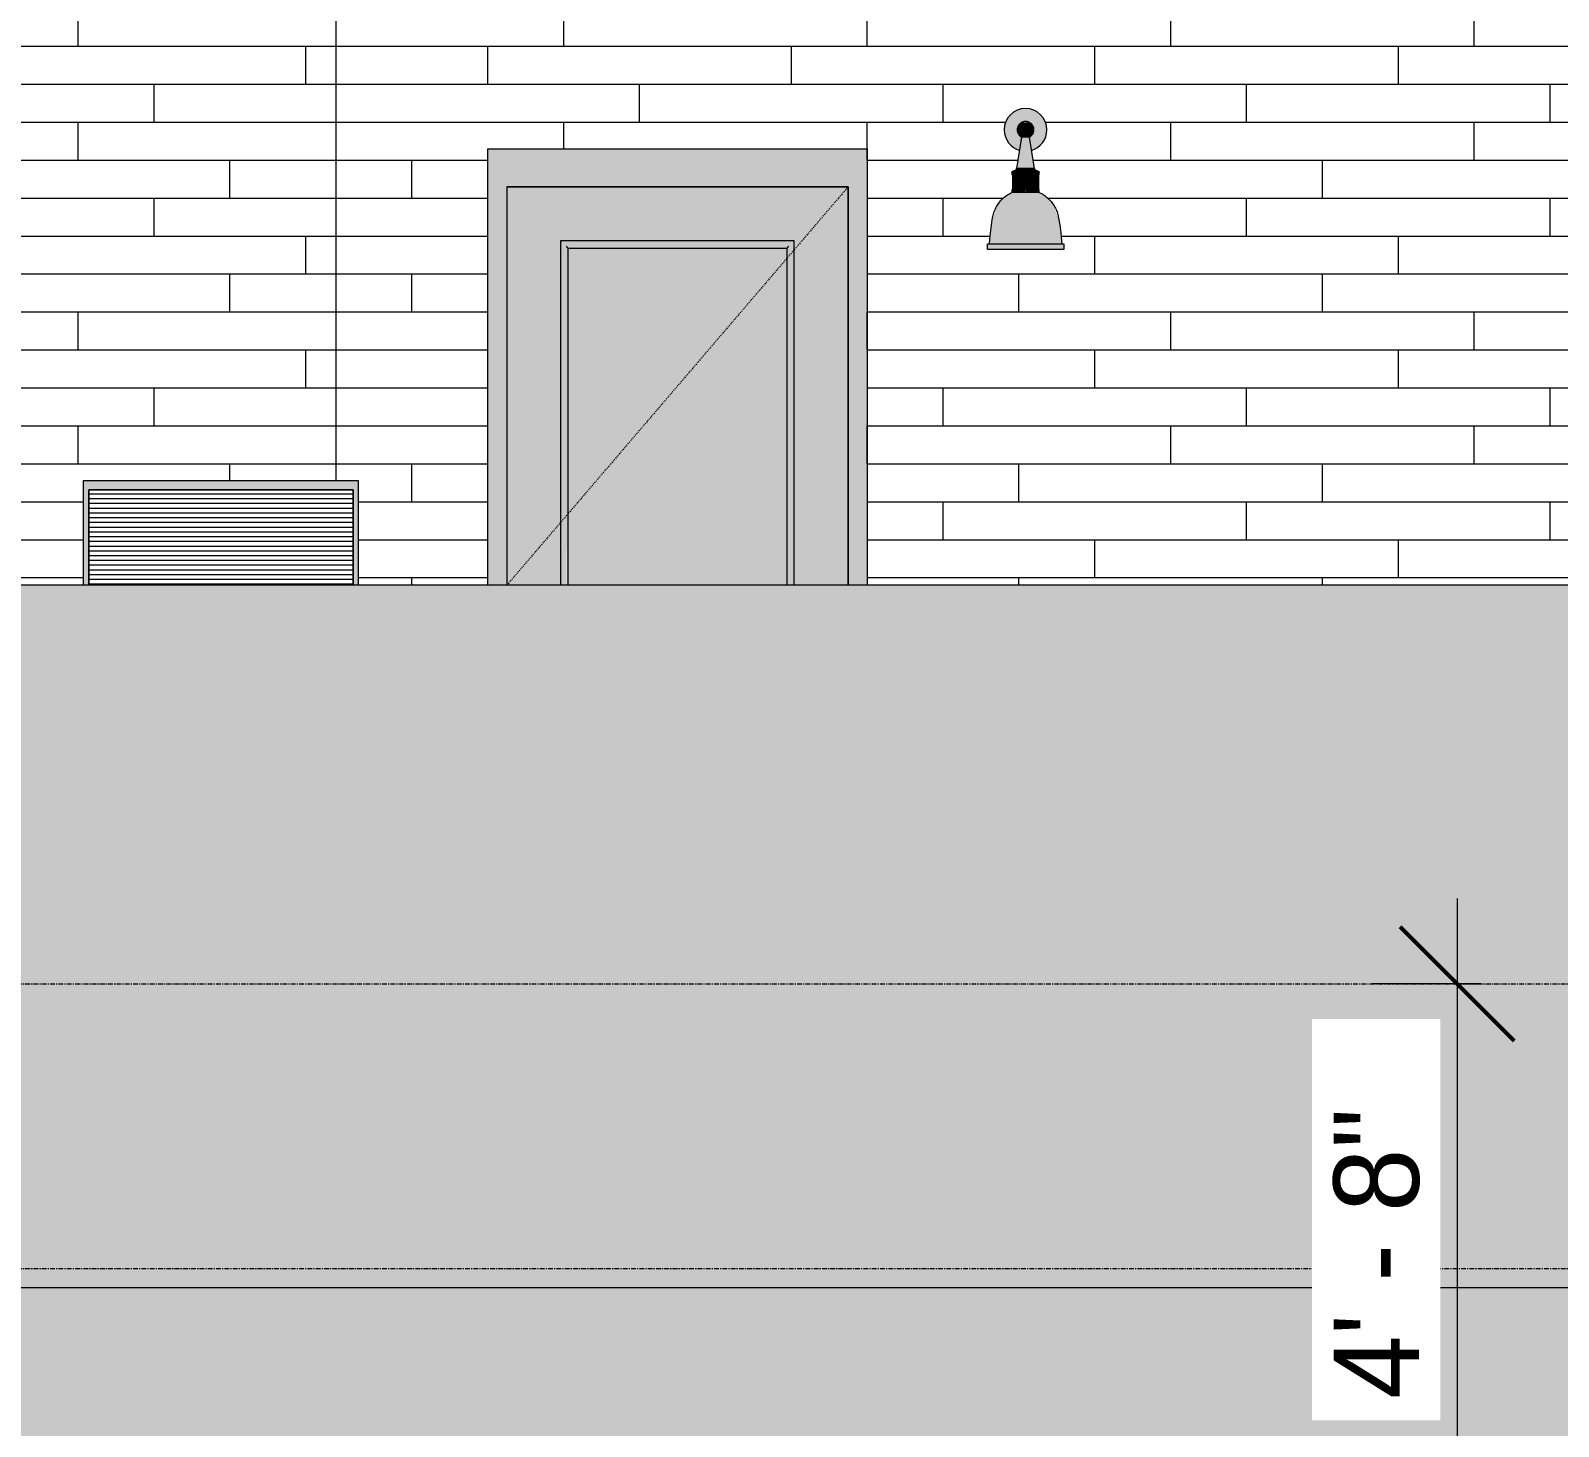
# Model space of a CAD drawing. Header units: inches. Extents: x -4178 to 1394, y -264 to 630.
# Drawn here: x -2744.5 to -2583.4, y -46.6 to 100.5 of the extents above; entities that cross this region are included whole.
import ezdxf

# ---------------------------------------------------------------- set-up
doc = ezdxf.new("R2010")
doc.units = ezdxf.units.IN
doc.header["$MEASUREMENT"] = 0
doc.linetypes.add('Dash 1_16_', pattern=[0.125, 0.0625, -0.0625])
doc.linetypes.add('Grid Line 1_2_', pattern=[0.875, 0.5, -0.125, 0.125, -0.125])
for name, color, linetype, lineweight in [('0-1', 7, 'Continuous', 5), ('0-3', 7, 'Continuous', 9), ('A-ANNO-DIMS', 211, 'Continuous', 9), ('A-ANNO-DIMS-96', 211, 'Continuous', 9), ('A-DOOR-1', 254, 'Continuous', 9), ('A-DOOR-2', 7, 'Dash 1_16_', 9), ('A-DOOR-3', 7, 'Continuous', 9), ('A-DOOR-FRAM-1', 254, 'Continuous', 9), ('A-DOOR-FRAM-2', 7, 'Continuous', 9), ('A-DOOR-GLAZ-1', 10, 'Continuous', 9), ('A-FLOR-LEVL-1', 51, 'Grid Line 1_2_', 9), ('A-GENM', 5, 'Continuous', 9), ('A-WALL-2', 113, 'Continuous', 9), ('A-WALL-PATT-1', 111, 'Continuous', 9), ('E-LITE-EQPM', 33, 'Continuous', 9), ('S-FNDN', 32, 'Continuous', 13)]:
    doc.layers.add(name, color=color, linetype=linetype, lineweight=lineweight)
doc.styles.add('Century Gothic', font='ufonts.com_century-gothic.ttf', dxfattribs={"height": 9})
doc.dimstyles.new('OD__1_4__Tol__', dxfattribs={"dimscale": 12, "dimtxt": 9.397514, "dimasz": 1, "dimexe": 0.75, "dimexo": 0.5, "dimgap": 0.125, "dimtad": 1, "dimrnd": 0.25, "dimzin": 1, "dimdsep": 46, "dimlunit": 4, "dimtxsty": 'Century Gothic', "dimblk1": 'OBLIQUE', "dimblk2": 'OBLIQUE', "dimsah": 1, "dimcen": 0.09, "dimdle": 0.75, "dimazin": 0, "dimtfac": 1, "dimtdec": 4, "dimtix": 1, "dimtmove": 0, "dimatfit": 3, "dimfxl": 1, "dimtvp": 1, "dimtfill": 1, "dimfrac": 2, "dimtolj": 1, "dimtzin": 0, "dimarcsym": 2})

# ---------------------------------------------------------------- blocks, each defined once
blk = doc.blocks.new('CTR - 1st Phase - Common Walls_rvt-1-BUILDING ELEVATION - WEST')
at = {"layer": 'A-FLOR-LEVL-1'}
for p, q in [((-4168.71, 0), (-1830.2, 0)), ((-4168.71, -30), (-1830.2, -30))]:
    blk.add_line(p, q, dxfattribs=at)
blk = doc.blocks.new('Door-Passage-Single-Full_Lite - 1-2299201-BUILDING ELEVATION - WEST')
at = {"layer": 'A-DOOR-1'}
for points in [[(-2688.64, 42), (-2688.6, 78.31), (-2664.01, 78.28), (-2664.01, 42), (-2658.32, 42), (-2658.32, 84), (-2694.32, 84), (-2694.32, 42), (-2690.92, 42)], [(-2688.64, 42), (-2688.56, 42), (-2688.6, 78.28), (-2688.64, 78.26), (-2688.64, 45.59)], [(-2664.09, 78.24), (-2664.07, 78.31), (-2688.6, 78.28), (-2688.56, 78.24), (-2664.29, 78.24)], [(-2688.56, 42), (-2688.05, 42), (-2688.05, 77.72), (-2664.6, 77.72), (-2664.6, 42), (-2664.09, 42), (-2664.09, 78.24), (-2688.56, 78.24), (-2688.56, 45.59)], [(-2672.67, 77.53), (-2664.77, 77.55), (-2664.65, 77.72), (-2688.05, 77.72), (-2687.85, 77.53), (-2681.04, 77.53)], [(-2687.85, 42), (-2687.88, 77.55), (-2688.05, 77.67), (-2688.02, 42), (-2687.85, 42)], [(-2664.8, 42), (-2664.6, 42), (-2664.6, 77.72), (-2664.8, 77.53), (-2664.8, 45.59)], [(-2664.01, 42), (-2664.01, 42), (-2664.05, 78.28), (-2664.09, 78.24), (-2664.05, 42), (-2664.01, 42)]]:
    blk.add_hatch(color=256, dxfattribs=at).paths.add_polyline_path(points, flags=0)
at = {"layer": 'A-DOOR-FRAM-1'}
blk.add_hatch(color=256, dxfattribs=at).paths.add_polyline_path([(-2694.32, 42), (-2694.32, 84), (-2658.32, 84), (-2658.32, 42), (-2656.32, 42), (-2656.32, 88), (-2696.32, 88), (-2696.32, 42), (-2695.32, 42)], flags=0)
at = {"layer": 'A-DOOR-GLAZ-1'}
blk.add_hatch(color=256, dxfattribs=at).paths.add_polyline_path([(-2687.85, 42), (-2664.8, 42), (-2664.8, 77.53), (-2687.85, 77.53), (-2687.85, 45.59)], flags=0)
at = {"layer": 'A-DOOR-2'}
blk.add_line((-2658.32, 84), (-2694.32, 42), dxfattribs=at)
at = {"layer": 'A-DOOR-3'}
for p, q in [((-2658.32, 84), (-2694.32, 84)), ((-2694.32, 84), (-2694.32, 42)), ((-2658.32, 42), (-2658.32, 84)), ((-2688.64, 78.31), (-2688.64, 42)), ((-2664.01, 78.31), (-2688.64, 78.31)), ((-2687.85, 42), (-2687.85, 77.53)), ((-2687.85, 77.53), (-2664.8, 77.53)), ((-2664.8, 77.53), (-2664.8, 42)), ((-2664.01, 42), (-2664.01, 78.31))]:
    blk.add_line(p, q, dxfattribs=at)
for points, knots in [([(-2688.56, 78.24), (-2688.57, 78.24), (-2688.58, 78.25), (-2688.59, 78.27), (-2688.6, 78.27), (-2688.6, 78.28), (-2688.61, 78.29), (-2688.62, 78.29), (-2688.62, 78.3), (-2688.63, 78.3), (-2688.63, 78.31), (-2688.64, 78.31), (-2688.64, 78.31), (-2688.64, 78.31)], [0, 0, 0, 0, 0.166667, 0.25, 0.333333, 0.375, 0.416667, 0.5, 0.583333, 0.666667, 0.75, 0.833333, 1, 1, 1, 1]), ([(-2687.85, 77.53), (-2687.85, 77.53), (-2687.85, 77.53), (-2687.87, 77.54), (-2687.88, 77.55), (-2687.89, 77.57), (-2687.9, 77.58), (-2687.91, 77.59), (-2687.93, 77.6), (-2687.95, 77.62), (-2687.96, 77.64), (-2687.98, 77.65), (-2688.01, 77.68), (-2688.03, 77.71), (-2688.05, 77.72)], [0, 0, 0, 0, 0.166667, 0.25, 0.333333, 0.416667, 0.458333, 0.5, 0.583333, 0.666667, 0.708333, 0.75, 0.833333, 1, 1, 1, 1]), ([(-2664.6, 77.72), (-2664.62, 77.71), (-2664.64, 77.68), (-2664.67, 77.65), (-2664.69, 77.63), (-2664.71, 77.61), (-2664.72, 77.6), (-2664.74, 77.59), (-2664.75, 77.58), (-2664.76, 77.57), (-2664.77, 77.55), (-2664.78, 77.54), (-2664.79, 77.53), (-2664.8, 77.53), (-2664.8, 77.53)], [-1, -1, -1, -1, -0.833333, -0.75, -0.666667, -0.625, -0.583333, -0.5, -0.458333, -0.416667, -0.333333, -0.25, -0.166667, 0, 0, 0, 0]), ([(-2664.01, 78.31), (-2664.01, 78.31), (-2664.01, 78.31), (-2664.01, 78.31), (-2664.02, 78.3), (-2664.02, 78.3), (-2664.03, 78.29), (-2664.04, 78.29), (-2664.04, 78.28), (-2664.05, 78.27), (-2664.06, 78.27), (-2664.07, 78.25), (-2664.08, 78.24), (-2664.09, 78.24)], [-1, -1, -1, -1, -0.833333, -0.75, -0.666667, -0.583333, -0.5, -0.416667, -0.375, -0.333333, -0.25, -0.166667, 0, 0, 0, 0])]:
    blk.add_open_spline(points, degree=3, knots=knots, dxfattribs=at)
at = {"layer": 'A-DOOR-FRAM-2'}
for p, q in [((-2694.32, 84), (-2694.32, 42)), ((-2694.32, 84), (-2658.32, 84)), ((-2658.32, 84), (-2658.32, 42))]:
    blk.add_line(p, q, dxfattribs=at)
blk = doc.blocks.new('CTR - 1st Phase -Stairs _ Elevators_rvt-1-BUILDING ELEVATION - WEST')
at = {"layer": 'A-FLOR-LEVL-1'}
for p, q in [((-4168.71, 0), (-1830.2, 0)), ((-4168.71, -30), (-1830.2, -30))]:
    blk.add_line(p, q, dxfattribs=at)
at = {"layer": '0-3'}
blk.add_blockref('Door-Passage-Single-Full_Lite - 1-2299201-BUILDING ELEVATION - WEST', (0, 0), dxfattribs=at)
blk = doc.blocks.new('VISA-OW2400-02-SASS - OW2400-L30K-MVOLT-V13-BUILDING ELEVATION - WEST')
at = {"layer": 'E-LITE-EQPM'}
h = blk.add_hatch(color=256, dxfattribs=at)
h.paths.add_polyline_path([(-2896.74, 87.83), (-2896.21, 88.05), (-2895.75, 88.41), (-2895.39, 88.88), (-2895.16, 89.42), (-2895.09, 90), (-2895.16, 90.58), (-2895.39, 91.13), (-2895.75, 91.59), (-2896.21, 91.95), (-2896.75, 92.17), (-2897.34, 92.25), (-2897.92, 92.17), (-2898.46, 91.95), (-2898.93, 91.59), (-2899.28, 91.13), (-2899.51, 90.58), (-2899.59, 90), (-2899.51, 89.42), (-2899.28, 88.88), (-2898.91, 88.39), (-2898.46, 88.05), (-2897.93, 87.83), (-2897.72, 89.24), (-2898.06, 89.55), (-2898.1, 89.68), (-2898.12, 89.69), (-2898.16, 90.13), (-2898.08, 90.32), (-2898.06, 90.37), (-2898.05, 90.44), (-2897.75, 90.73), (-2897.65, 90.75), (-2897.49, 90.85), (-2897.48, 90.79), (-2897.42, 90.77), (-2897.34, 90.71), (-2897.27, 90.77), (-2897.33, 90.79), (-2897.24, 90.85), (-2897, 90.71), (-2897.08, 90.83), (-2896.9, 90.72), (-2896.78, 90.65), (-2896.63, 90.46), (-2896.52, 90.19), (-2896.5, 90.02), (-2896.59, 89.66), (-2896.63, 89.63), (-2896.72, 89.41), (-2896.81, 89.35), (-2896.97, 89.22), (-2896.75, 87.89)], flags=0)
h.paths.add_polyline_path([(-2897.34, 90.77), (-2897.44, 90.79), (-2897.4, 90.87), (-2897.34, 90.77)], flags=0)
h = blk.add_hatch(color=256, dxfattribs=at)
h.paths.add_polyline_path([(-2897.61, 89.22), (-2897.34, 89.22), (-2897.34, 90.71), (-2897.49, 90.79), (-2897.52, 90.79), (-2897.52, 90.84), (-2897.65, 90.79), (-2897.68, 90.79), (-2898.08, 90.41), (-2898.08, 90.32), (-2898.14, 90.24), (-2898.16, 89.97), (-2898.1, 89.68), (-2898.07, 89.65), (-2898.06, 89.54), (-2897.7, 89.22), (-2897.67, 89.22)], flags=0)
h.paths.add_polyline_path([(-2897.34, 90.77), (-2897.4, 90.87), (-2897.44, 90.79), (-2897.34, 90.77)], flags=0)
for points in [[(-2897.02, 89.22), (-2896.97, 89.22), (-2896.65, 89.53), (-2896.62, 89.67), (-2896.57, 89.67), (-2896.5, 89.82), (-2896.5, 90.02), (-2896.52, 90.19), (-2896.63, 90.46), (-2896.78, 90.65), (-2897, 90.8), (-2897.08, 90.81), (-2897.08, 90.75), (-2897.29, 90.84), (-2897.34, 90.77), (-2897.24, 90.77), (-2897.34, 90.67), (-2897.34, 89.22), (-2897.04, 89.22)], [(-2897.61, 85.93), (-2897.34, 85.93), (-2897.34, 89.22), (-2897.7, 89.22), (-2898.21, 85.93), (-2897.61, 85.93)], [(-2896.97, 85.93), (-2896.44, 85.93), (-2897, 89.22), (-2897.34, 89.22), (-2897.34, 85.93), (-2897.06, 85.93)], [(-2897.67, 85.29), (-2897.34, 85.29), (-2897.34, 85.54), (-2898.79, 85.54), (-2898.79, 85.29), (-2897.68, 85.29)], [(-2897.68, 85.54), (-2897.34, 85.54), (-2897.34, 85.65), (-2897.34, 85.67), (-2897.34, 85.7), (-2898.34, 85.67), (-2898.34, 85.65), (-2898.63, 85.62), (-2898.69, 85.54), (-2897.7, 85.54)], [(-2897.51, 85.7), (-2897.34, 85.73), (-2897.34, 85.93), (-2898.24, 85.93), (-2898.29, 85.82), (-2898.21, 85.81), (-2898.21, 85.75), (-2898.11, 85.73), (-2898.09, 85.71), (-2897.89, 85.72), (-2897.7, 85.72), (-2897.56, 85.7)], [(-2896.44, 85.7), (-2896.44, 85.74), (-2896.45, 85.77), (-2896.44, 85.8), (-2896.39, 85.8), (-2896.35, 85.8), (-2896.44, 85.93), (-2897.34, 85.93), (-2897.34, 85.7), (-2896.95, 85.71), (-2896.76, 85.72), (-2896.58, 85.72), (-2896.47, 85.71)], [(-2895.98, 85.54), (-2896.08, 85.64), (-2897.34, 85.7), (-2897.34, 85.67), (-2897.34, 85.65), (-2897.34, 85.54), (-2896.05, 85.54)], [(-2895.95, 85.29), (-2895.89, 85.29), (-2895.89, 85.54), (-2897.34, 85.54), (-2897.34, 85.29), (-2895.95, 85.29)], [(-2897.65, 83.72), (-2897.34, 83.72), (-2897.34, 85.22), (-2898.72, 85.22), (-2898.69, 83.72), (-2897.68, 83.72)], [(-2897.34, 85.22), (-2897.35, 85.29), (-2898.59, 85.29), (-2898.53, 85.22), (-2897.59, 85.22)], [(-2896.65, 85.22), (-2896.14, 85.22), (-2896.08, 85.29), (-2897.34, 85.29), (-2897.34, 85.22), (-2896.81, 85.22)], [(-2895.98, 83.72), (-2895.95, 83.72), (-2895.95, 85.22), (-2897.34, 85.22), (-2897.34, 83.72), (-2896.05, 83.72)], [(-2898.91, 80.85), (-2897.34, 80.85), (-2897.34, 83.41), (-2898.79, 83.41), (-2899.67, 82.8), (-2900.38, 81.93), (-2900.73, 80.85), (-2898.97, 80.85)], [(-2898.59, 83.41), (-2897.34, 83.41), (-2897.35, 83.66), (-2898.79, 83.66), (-2898.79, 83.41), (-2898.59, 83.41)], [(-2897.68, 83.66), (-2897.34, 83.67), (-2897.34, 83.72), (-2898.53, 83.72), (-2898.54, 83.66), (-2897.69, 83.66)], [(-2896.13, 83.66), (-2896.08, 83.66), (-2896.14, 83.72), (-2897.34, 83.72), (-2897.34, 83.66), (-2896.14, 83.66)], [(-2895.94, 83.41), (-2895.89, 83.41), (-2895.89, 83.66), (-2897.34, 83.66), (-2897.34, 83.41), (-2895.98, 83.41)], [(-2893.94, 80.85), (-2893.94, 80.85), (-2894.35, 82.01), (-2895.14, 82.91), (-2895.94, 83.41), (-2897.34, 83.41), (-2897.34, 80.85), (-2894.28, 80.85)], [(-2897.34, 77.98), (-2897.34, 80.85), (-2900.73, 80.85), (-2901.03, 79.24), (-2901.08, 78.7), (-2901.09, 77.98), (-2897.73, 77.98)], [(-2894.72, 77.98), (-2893.59, 77.98), (-2893.61, 78.79), (-2893.69, 79.6), (-2893.94, 80.85), (-2897.34, 80.85), (-2897.34, 77.98), (-2894.73, 77.98)], [(-2897.34, 77.38), (-2897.34, 77.98), (-2901.33, 77.98), (-2901.33, 77.38), (-2898.11, 77.38)], [(-2893.34, 77.38), (-2893.34, 77.98), (-2897.34, 77.98), (-2897.34, 77.38), (-2893.82, 77.38)]]:
    blk.add_hatch(color=256, dxfattribs=at).paths.add_polyline_path(points, flags=0)
for p, q in [((-2897.76, 89.22), (-2898.28, 85.93)), ((-2897.34, 89.22), (-2897.7, 89.22)), ((-2896.97, 89.22), (-2897.34, 89.22)), ((-2896.39, 85.93), (-2896.91, 89.22)), ((-2898.79, 85.54), (-2898.79, 85.29)), ((-2897.34, 85.54), (-2898.79, 85.54)), ((-2897.34, 85.7), (-2898.45, 85.7)), ((-2898.28, 85.7), (-2898.02, 85.7)), ((-2897.34, 85.93), (-2898.24, 85.93)), ((-2896.44, 85.93), (-2897.34, 85.93)), ((-2896.22, 85.7), (-2897.34, 85.7)), ((-2895.89, 85.54), (-2897.34, 85.54)), ((-2896.65, 85.7), (-2896.22, 85.7)), ((-2895.89, 85.29), (-2895.89, 85.54)), ((-2898.79, 85.29), (-2898.72, 85.22)), ((-2897.34, 85.29), (-2898.79, 85.29)), ((-2898.72, 85.22), (-2898.72, 83.72)), ((-2897.34, 85.22), (-2898.72, 85.22)), ((-2895.89, 85.29), (-2897.34, 85.29)), ((-2895.95, 85.22), (-2897.34, 85.22)), ((-2895.95, 85.22), (-2895.89, 85.29)), ((-2895.95, 83.72), (-2895.95, 85.22)), ((-2898.72, 83.72), (-2898.79, 83.66)), ((-2898.79, 83.66), (-2898.79, 83.41)), ((-2897.34, 83.66), (-2898.79, 83.66)), ((-2897.34, 83.41), (-2898.79, 83.41)), ((-2897.34, 83.72), (-2898.72, 83.72)), ((-2895.95, 83.72), (-2897.34, 83.72)), ((-2895.89, 83.66), (-2897.34, 83.66)), ((-2895.89, 83.41), (-2897.34, 83.41)), ((-2895.89, 83.66), (-2895.95, 83.72)), ((-2895.89, 83.41), (-2895.89, 83.66)), ((-2901.39, 77.98), (-2901.39, 77.38)), ((-2901.33, 77.98), (-2897.34, 77.98)), ((-2897.34, 77.38), (-2901.33, 77.38)), ((-2897.34, 77.98), (-2893.34, 77.98)), ((-2893.34, 77.38), (-2897.34, 77.38)), ((-2893.28, 77.38), (-2893.28, 77.98))]:
    blk.add_line(p, q, dxfattribs=at)
at = {"layer": 'E-LITE-EQPM', "flags": 128}
for points in [[(-2897.76, 89.22), (-2897.79, 89.24), (-2897.82, 89.26), (-2897.85, 89.29), (-2897.88, 89.31), (-2897.9, 89.34), (-2897.93, 89.36), (-2897.96, 89.39), (-2897.98, 89.42), (-2898, 89.45), (-2898.02, 89.48), (-2898.04, 89.51), (-2898.06, 89.54), (-2898.08, 89.57), (-2898.1, 89.6), (-2898.11, 89.64), (-2898.13, 89.67), (-2898.14, 89.71), (-2898.15, 89.74), (-2898.16, 89.78), (-2898.17, 89.81), (-2898.18, 89.85), (-2898.18, 89.89), (-2898.18, 89.92), (-2898.19, 89.96), (-2898.19, 90), (-2898.19, 90.03), (-2898.19, 90.07), (-2898.18, 90.11), (-2898.18, 90.14), (-2898.17, 90.18), (-2898.16, 90.22), (-2898.15, 90.25), (-2898.14, 90.29), (-2898.13, 90.32), (-2898.12, 90.36), (-2898.1, 90.39), (-2898.09, 90.42), (-2898.07, 90.46), (-2898.05, 90.49), (-2898.03, 90.52), (-2898.01, 90.55), (-2897.99, 90.58), (-2897.96, 90.61), (-2897.94, 90.63), (-2897.91, 90.66), (-2897.88, 90.68), (-2897.86, 90.71), (-2897.83, 90.73), (-2897.8, 90.75), (-2897.77, 90.77), (-2897.74, 90.79), (-2897.7, 90.81), (-2897.67, 90.83), (-2897.64, 90.84), (-2897.6, 90.86), (-2897.57, 90.87), (-2897.53, 90.88), (-2897.5, 90.89), (-2897.46, 90.9), (-2897.43, 90.91), (-2897.39, 90.91), (-2897.35, 90.92), (-2897.34, 90.92)], [(-2897.34, 90.92), (-2897.3, 90.92), (-2897.26, 90.91), (-2897.23, 90.91), (-2897.19, 90.9), (-2897.15, 90.89), (-2897.12, 90.88), (-2897.08, 90.87), (-2897.05, 90.85), (-2897.02, 90.84), (-2896.98, 90.82), (-2896.95, 90.8), (-2896.92, 90.78), (-2896.89, 90.76), (-2896.86, 90.74), (-2896.83, 90.72), (-2896.8, 90.7), (-2896.77, 90.67), (-2896.75, 90.65), (-2896.72, 90.62), (-2896.7, 90.59), (-2896.68, 90.56), (-2896.65, 90.53), (-2896.63, 90.5), (-2896.61, 90.47), (-2896.6, 90.44), (-2896.58, 90.41), (-2896.56, 90.37), (-2896.55, 90.34), (-2896.54, 90.3), (-2896.52, 90.27), (-2896.51, 90.23), (-2896.51, 90.2), (-2896.5, 90.16), (-2896.49, 90.12), (-2896.49, 90.09), (-2896.49, 90.05), (-2896.48, 90.01), (-2896.49, 89.98), (-2896.49, 89.94), (-2896.49, 89.9), (-2896.49, 89.87), (-2896.5, 89.83), (-2896.51, 89.79), (-2896.52, 89.76), (-2896.53, 89.72), (-2896.54, 89.69), (-2896.55, 89.65), (-2896.57, 89.62), (-2896.58, 89.59), (-2896.6, 89.55), (-2896.62, 89.52), (-2896.64, 89.49), (-2896.66, 89.46), (-2896.68, 89.43), (-2896.71, 89.4), (-2896.73, 89.38), (-2896.76, 89.35), (-2896.78, 89.32), (-2896.81, 89.3), (-2896.84, 89.28), (-2896.87, 89.25), (-2896.9, 89.23), (-2896.91, 89.22)], [(-2898.79, 85.54), (-2898.77, 85.56), (-2898.76, 85.57), (-2898.75, 85.58), (-2898.74, 85.59), (-2898.72, 85.61), (-2898.71, 85.62), (-2898.69, 85.63), (-2898.68, 85.64), (-2898.66, 85.65), (-2898.65, 85.66), (-2898.63, 85.66), (-2898.61, 85.67), (-2898.6, 85.68), (-2898.58, 85.68), (-2898.56, 85.69), (-2898.54, 85.69), (-2898.53, 85.7), (-2898.51, 85.7), (-2898.51, 85.7)], [(-2898.51, 85.7), (-2898.5, 85.7), (-2898.49, 85.7), (-2898.48, 85.7), (-2898.47, 85.71), (-2898.46, 85.71), (-2898.45, 85.71), (-2898.44, 85.71), (-2898.44, 85.71), (-2898.43, 85.72), (-2898.42, 85.72), (-2898.41, 85.72), (-2898.4, 85.73), (-2898.39, 85.73), (-2898.39, 85.74), (-2898.38, 85.74), (-2898.37, 85.75), (-2898.37, 85.75), (-2898.36, 85.76), (-2898.35, 85.76), (-2898.35, 85.77), (-2898.34, 85.78), (-2898.33, 85.78), (-2898.33, 85.79), (-2898.32, 85.8), (-2898.32, 85.81), (-2898.31, 85.81), (-2898.31, 85.82), (-2898.3, 85.83), (-2898.3, 85.84), (-2898.3, 85.85), (-2898.29, 85.85), (-2898.29, 85.86), (-2898.29, 85.87), (-2898.29, 85.88), (-2898.28, 85.89), (-2898.28, 85.9), (-2898.28, 85.91), (-2898.28, 85.92), (-2898.28, 85.93), (-2898.28, 85.93)], [(-2896.39, 85.93), (-2896.39, 85.92), (-2896.39, 85.91), (-2896.39, 85.9), (-2896.39, 85.89), (-2896.39, 85.88), (-2896.38, 85.87), (-2896.38, 85.87), (-2896.38, 85.86), (-2896.38, 85.85), (-2896.37, 85.84), (-2896.37, 85.83), (-2896.37, 85.82), (-2896.36, 85.82), (-2896.36, 85.81), (-2896.35, 85.8), (-2896.35, 85.79), (-2896.34, 85.79), (-2896.34, 85.78), (-2896.33, 85.77), (-2896.32, 85.77), (-2896.32, 85.76), (-2896.31, 85.75), (-2896.3, 85.75), (-2896.29, 85.74), (-2896.29, 85.74), (-2896.28, 85.73), (-2896.27, 85.73), (-2896.26, 85.72), (-2896.26, 85.72), (-2896.25, 85.72), (-2896.24, 85.71), (-2896.23, 85.71), (-2896.22, 85.71), (-2896.21, 85.71), (-2896.2, 85.71), (-2896.2, 85.7), (-2896.19, 85.7), (-2896.18, 85.7), (-2896.17, 85.7), (-2896.17, 85.7)], [(-2896.17, 85.7), (-2896.15, 85.7), (-2896.13, 85.69), (-2896.11, 85.69), (-2896.1, 85.68), (-2896.08, 85.68), (-2896.06, 85.67), (-2896.04, 85.66), (-2896.03, 85.66), (-2896.01, 85.65), (-2896, 85.64), (-2895.98, 85.63), (-2895.97, 85.62), (-2895.95, 85.61), (-2895.94, 85.59), (-2895.93, 85.58), (-2895.91, 85.57), (-2895.9, 85.56), (-2895.89, 85.54), (-2895.89, 85.54)], [(-2900.79, 80.85), (-2900.76, 80.99), (-2900.72, 81.12), (-2900.68, 81.26), (-2900.63, 81.4), (-2900.58, 81.53), (-2900.52, 81.66), (-2900.46, 81.79), (-2900.39, 81.91), (-2900.32, 82.04), (-2900.24, 82.16), (-2900.16, 82.28), (-2900.08, 82.39), (-2899.98, 82.5), (-2899.89, 82.61), (-2899.79, 82.71), (-2899.69, 82.81), (-2899.58, 82.9), (-2899.47, 82.99), (-2899.35, 83.08), (-2899.23, 83.16), (-2899.11, 83.23), (-2898.99, 83.3), (-2898.86, 83.37), (-2898.79, 83.41)], [(-2895.89, 83.41), (-2895.76, 83.34), (-2895.63, 83.28), (-2895.51, 83.2), (-2895.39, 83.12), (-2895.27, 83.04), (-2895.16, 82.95), (-2895.05, 82.86), (-2894.94, 82.77), (-2894.84, 82.67), (-2894.74, 82.56), (-2894.65, 82.45), (-2894.56, 82.34), (-2894.48, 82.23), (-2894.4, 82.11), (-2894.32, 81.99), (-2894.25, 81.86), (-2894.18, 81.74), (-2894.12, 81.61), (-2894.07, 81.47), (-2894.02, 81.34), (-2893.98, 81.2), (-2893.94, 81.07), (-2893.9, 80.93), (-2893.89, 80.85)], [(-2901.14, 77.98), (-2901.08, 78.83), (-2900.98, 79.68), (-2900.85, 80.52), (-2900.79, 80.85)], [(-2893.89, 80.85), (-2893.74, 80), (-2893.63, 79.16), (-2893.55, 78.3), (-2893.53, 77.98)]]:
    blk.add_lwpolyline(points, dxfattribs=at)
at = {"layer": 'E-LITE-EQPM'}
for start, end in [(360, 180), (180, 254.7454), (285.2546, 360)]:
    blk.add_arc((-2897.34, 90), 2.25, start, end, dxfattribs=at)
blk = doc.blocks.new('V-Series_EWC4_SPVU_RFA_2015 - 1ST FLOOR-V22-BUILDING ELEVATION - WEST')
at = {"layer": 'A-GENM'}
blk.add_hatch(color=256, dxfattribs=at).paths.add_polyline_path([(-3508.12, 42), (-3508.12, 52.06), (-3480.25, 52.06), (-3480.25, 42), (-3479.69, 42), (-3479.69, 53), (-3508.69, 53), (-3508.69, 42), (-3508.25, 42)], flags=0)
h = blk.add_hatch(dxfattribs=at)
h.set_pattern_fill('FP_26', color=256, style=0, pattern_type=2)
h.set_pattern_definition([(0, (-3482.826, -146.361), (0, 0.5), [])])
h.paths.add_polyline_path([(-3480.25, 42), (-3480.25, 52.06), (-3508.12, 52.06), (-3508.12, 42), (-3481.31, 42)], flags=0)
for p, q in [((-3479.69, 53), (-3508.69, 53)), ((-3508.69, 53), (-3508.69, 42)), ((-3508.12, 52.06), (-3508.12, 42)), ((-3480.25, 52.06), (-3508.12, 52.06)), ((-3508.12, 52.06), (-3480.25, 52.06)), ((-3508.12, 42), (-3508.12, 52.06)), ((-3480.25, 42), (-3480.25, 52.06)), ((-3480.25, 52.06), (-3480.25, 42)), ((-3479.69, 42), (-3479.69, 53))]:
    blk.add_line(p, q, dxfattribs=at)
blk = doc.blocks.new('DIMBLOCK1-BUILDING ELEVATION - WEST')
at = {"layer": 'A-ANNO-DIMS-96'}
for p, q in [((-2594.13, 9), (-2594.13, -56)), ((-2591.64, 0), (-2603.13, 0)), ((-2594.13, 0), (-2591.64, 0)), ((-2628.32, -56), (-2585.13, -56)), ((-2594.13, -56), (-2628.32, -56))]:
    blk.add_line(p, q, dxfattribs=at)
at = {"layer": 'A-ANNO-DIMS-96', "lineweight": 50}
for p, q in [((-2594.13, 0), (-2600.13, 6)), ((-2594.13, 0), (-2588.13, -6)), ((-2594.13, -56), (-2600.13, -50)), ((-2594.13, -56), (-2588.13, -62))]:
    blk.add_line(p, q, dxfattribs=at)
at = {"layer": 'A-ANNO-DIMS-96', "color": 0, "insert": (-2607.16, -43.74), "char_height": 9, "width": 37.7691, "attachment_point": 1, "rotation": 90, "line_spacing_factor": 0.984502, "style": 'Century Gothic', "bg_fill": 3, "box_fill_scale": 1.25, "bg_fill_color": 256, "bg_fill_true_color": 13158600, "bg_fill_transparency": 0}
blk.add_mtext('4\' - 8"', dxfattribs=at)
blk = doc.blocks.new('_Oblique')
at = {"color": 0, "linetype": 'ByBlock', "lineweight": -2}
blk.add_line((-0.5, -0.5), (0.5, 0.5), dxfattribs=at)

msp = doc.modelspace()

# ---------------------------------------------------------------- hatches: boundary and pattern name
at = {"layer": 'A-WALL-PATT-1'}
h = msp.add_hatch(dxfattribs=at)
h.set_pattern_fill('FP_21', color=256, style=0, pattern_type=2)
h.set_pattern_definition([(0, (-2688.324, 2.8), (0, 4), []), (90, (-2688.324, 2.8), (-8, 8), [4, -28]), (90, (-2672.324, 6.8), (-8, 8), [4, -28])])
h.paths.add_polyline_path([(-2709.9612, 42), (-2696.3237, 42), (-2696.3237, 88), (-2656.3237, 88), (-2656.3237, 42), (-2520.3237, 42), (-2520.3237, 108.375), (-2522.9737, 108.375), (-2522.9737, 109.75), (-2523.7237, 109.75), (-2523.7237, 230), (-2636.9237, 230), (-2636.9237, 109.75), (-2637.6737, 109.75), (-2637.6737, 108.375), (-2712.3237, 108.375), (-2712.3237, 53), (-2709.9612, 53), (-2709.9612, 45.5921)], flags=0)
h.paths.add_polyline_path([(-2639.1513, 85.7022), (-2639.5751, 85.7091), (-2639.3494, 85.7022), (-2639.1525, 85.7022)], flags=0)
h.paths.add_polyline_path([(-2643.3734, 77.384), (-2643.6196, 77.384), (-2643.6196, 77.9781), (-2643.3734, 77.9781), (-2643.3171, 79.2383), (-2643.2743, 79.5562), (-2643.0221, 80.8452), (-2642.6598, 81.9544), (-2641.9187, 82.8436), (-2641.0736, 83.4062), (-2641.0736, 83.6562), (-2640.8795, 83.6562), (-2640.821, 83.7238), (-2641.0061, 83.7238), (-2640.9766, 85.2238), (-2640.821, 85.2238), (-2640.9135, 85.2913), (-2641.0736, 85.2913), (-2641.0736, 85.5413), (-2640.9766, 85.5413), (-2640.8795, 85.6382), (-2640.2045, 85.7222), (-2640.3756, 85.7102), (-2640.393, 85.744), (-2640.4189, 85.7609), (-2640.5148, 85.744), (-2640.5235, 85.8142), (-2640.5761, 85.815), (-2640.5235, 85.9275), (-2640.2161, 87.8305), (-2640.7495, 88.0514), (-2641.2155, 88.409), (-2641.5731, 88.875), (-2641.7979, 89.4177), (-2641.8745, 90), (-2641.7979, 90.5823), (-2641.5731, 91.125), (-2641.2155, 91.591), (-2640.7495, 91.9486), (-2640.2069, 92.1733), (-2639.6245, 92.25), (-2639.0422, 92.1733), (-2638.4995, 91.9486), (-2638.0335, 91.591), (-2637.6205, 90.9911), (-2637.4512, 90.5823), (-2637.3745, 90), (-2637.4512, 89.4177), (-2637.676, 88.875), (-2638.0335, 88.409), (-2638.4995, 88.0514), (-2639.0323, 87.8267), (-2638.6828, 85.8669), (-2638.6828, 85.7994), (-2638.7794, 85.7967), (-2638.7794, 85.751), (-2638.7872, 85.7091), (-2639.1268, 85.707), (-2638.9337, 85.702), (-2638.3355, 85.6186), (-2638.2315, 85.5413), (-2638.1754, 85.5413), (-2638.1754, 85.2913), (-2638.3696, 85.2913), (-2638.4281, 85.2238), (-2638.243, 85.2238), (-2638.2725, 83.7238), (-2638.4281, 83.7238), (-2638.3355, 83.6562), (-2638.1754, 83.6562), (-2638.1754, 83.4062), (-2637.2994, 82.8113), (-2636.58, 81.926), (-2636.1911, 80.662), (-2635.9477, 79.4177), (-2635.8757, 77.9781), (-2635.6295, 77.9781), (-2635.6295, 77.384), (-2643.3383, 77.384)], flags=0)
h = msp.add_hatch(dxfattribs=at)
h.set_pattern_fill('FP_8', color=256, style=0, pattern_type=2)
h.set_pattern_definition([(0, (-3827.511, -29.2), (0, 4), []), (90, (-3827.511, -29.2), (-8, 8), [4, -28]), (90, (-3811.511, -25.2), (-8, 8), [4, -28])])
h.paths.add_polyline_path([(-3823.1987, 42), (-3808.7487, 42), (-3808.7487, 84.875), (-3770.7237, 84.875), (-3770.7237, 42), (-3674.5362, 42), (-3674.5362, 84.875), (-3636.5112, 84.875), (-3636.5112, 42), (-3636.1362, 42), (-3636.1362, 84.875), (-3598.1112, 84.875), (-3598.1112, 42), (-3597.7362, 42), (-3597.7362, 84.875), (-3559.7112, 84.875), (-3559.7112, 42), (-3508.6862, 42), (-3508.6862, 53), (-3479.6862, 53), (-3479.6862, 42), (-3405.423, 42), (-3405.423, 84.875), (-3367.398, 84.875), (-3367.398, 42), (-3290.5362, 42), (-3290.5362, 84.875), (-3252.5112, 84.8584), (-3252.5112, 42), (-3252.1362, 42), (-3252.1362, 84.875), (-3214.1112, 84.875), (-3214.1112, 42), (-3170.0862, 42), (-3170.0862, 53), (-3141.0862, 53), (-3141.0862, 42), (-3132.1612, 42), (-3132.1612, 53), (-3103.1612, 53), (-3103.1612, 42), (-3060.1362, 42), (-3060.1362, 84.875), (-3022.1112, 84.875), (-3022.1112, 42), (-3021.7362, 42), (-3021.7362, 84.875), (-2983.7112, 84.875), (-2983.7112, 42), (-2887.3362, 42), (-2887.3362, 84.875), (-2849.3112, 84.875), (-2849.3112, 42), (-2848.9362, 42), (-2848.9362, 84.875), (-2810.9112, 84.875), (-2810.9112, 42), (-2810.5362, 42), (-2810.5362, 84.875), (-2772.5112, 84.875), (-2772.5112, 42), (-2738.9612, 42), (-2738.9612, 53), (-2712.3237, 53), (-2712.3237, 108.375), (-3823.1987, 108.375), (-3823.1987, 45.5921)], flags=0)
h.paths.add_polyline_path([(-3300.063, 85.7022), (-3300.4868, 85.7091), (-3300.2611, 85.7022), (-3300.0642, 85.7022)], flags=0)
h.paths.add_polyline_path([(-3296.8594, 77.384), (-3304.5313, 77.384), (-3304.5313, 77.9781), (-3304.2851, 77.9781), (-3304.2288, 79.2383), (-3304.2131, 79.4177), (-3303.9338, 80.8452), (-3303.5715, 81.9544), (-3302.7525, 82.8954), (-3301.9853, 83.4062), (-3301.9853, 83.6562), (-3301.7912, 83.6562), (-3301.7327, 83.7238), (-3301.9178, 83.7238), (-3301.8883, 85.2238), (-3301.7327, 85.2238), (-3301.8252, 85.2913), (-3301.9853, 85.2913), (-3301.9853, 85.5413), (-3301.8883, 85.5413), (-3301.7912, 85.6382), (-3301.1163, 85.7222), (-3301.2873, 85.7102), (-3301.3047, 85.744), (-3301.3306, 85.7609), (-3301.4265, 85.744), (-3301.4352, 85.8142), (-3301.4878, 85.815), (-3301.4352, 85.9275), (-3301.1278, 87.8305), (-3301.6612, 88.0514), (-3302.1272, 88.409), (-3302.4848, 88.875), (-3302.7096, 89.4177), (-3302.7862, 90), (-3302.7096, 90.5823), (-3302.4848, 91.125), (-3302.1272, 91.591), (-3301.6612, 91.9486), (-3301.1095, 92.1745), (-3300.5362, 92.25), (-3299.9539, 92.1733), (-3299.4112, 91.9486), (-3298.9452, 91.591), (-3298.5877, 91.125), (-3298.3629, 90.5823), (-3298.2862, 90), (-3298.3629, 89.4177), (-3298.5877, 88.875), (-3298.9452, 88.409), (-3299.4112, 88.0514), (-3299.9441, 87.8267), (-3299.5945, 85.8669), (-3299.5945, 85.7994), (-3299.6911, 85.7967), (-3299.6911, 85.751), (-3299.6989, 85.7091), (-3300.0385, 85.707), (-3299.8482, 85.7022), (-3299.2619, 85.6367), (-3299.1842, 85.5413), (-3299.0871, 85.5413), (-3299.0871, 85.2913), (-3299.3016, 85.2679), (-3299.3398, 85.2238), (-3299.1547, 85.2238), (-3299.1842, 83.7238), (-3299.3398, 83.7238), (-3299.2431, 83.6562), (-3299.0871, 83.6562), (-3299.0871, 83.4062), (-3298.2111, 82.8113), (-3297.4917, 81.926), (-3297.1028, 80.662), (-3296.8594, 79.4177), (-3296.7874, 77.9781), (-3296.5412, 77.9781), (-3296.5412, 77.384)], flags=0)
h.paths.add_polyline_path([(-2896.863, 85.7022), (-2897.2868, 85.7091), (-2897.0611, 85.7022), (-2896.8642, 85.7022)], flags=0)
h.paths.add_polyline_path([(-2894.0553, 77.384), (-2901.3313, 77.384), (-2901.3313, 77.9781), (-2901.0851, 77.9781), (-2901.0288, 79.2383), (-2901.0131, 79.4177), (-2900.7338, 80.8452), (-2900.324, 82.0113), (-2899.5525, 82.8954), (-2898.7853, 83.4062), (-2898.7853, 83.6562), (-2898.5912, 83.6562), (-2898.5327, 83.7238), (-2898.7178, 83.7238), (-2898.6883, 85.2238), (-2898.5327, 85.2238), (-2898.6252, 85.2913), (-2898.7853, 85.2913), (-2898.7853, 85.5413), (-2898.6883, 85.5413), (-2898.5912, 85.6382), (-2897.9163, 85.7222), (-2898.0873, 85.7102), (-2898.1047, 85.744), (-2898.1306, 85.7609), (-2898.2265, 85.744), (-2898.2352, 85.8142), (-2898.2878, 85.815), (-2898.2352, 85.9275), (-2897.9278, 87.8305), (-2898.4612, 88.0514), (-2898.9272, 88.409), (-2899.2848, 88.875), (-2899.5096, 89.4177), (-2899.5862, 90), (-2899.5096, 90.5823), (-2899.2848, 91.125), (-2898.9055, 91.6077), (-2898.4612, 91.9486), (-2897.9186, 92.1733), (-2897.3362, 92.25), (-2896.7539, 92.1733), (-2896.2112, 91.9486), (-2895.7452, 91.591), (-2895.3877, 91.125), (-2895.1629, 90.5823), (-2895.0862, 90), (-2895.1629, 89.4177), (-2895.3877, 88.875), (-2895.7452, 88.409), (-2896.2112, 88.0514), (-2896.7441, 87.8267), (-2896.3945, 85.8669), (-2896.3945, 85.7994), (-2896.4911, 85.7967), (-2896.4911, 85.751), (-2896.4989, 85.7091), (-2896.8385, 85.707), (-2896.6455, 85.702), (-2896.0472, 85.6186), (-2895.9351, 85.5413), (-2895.8871, 85.5413), (-2895.8871, 85.2913), (-2896.0813, 85.2913), (-2896.1398, 85.2238), (-2895.9547, 85.2238), (-2895.9842, 83.7238), (-2896.1398, 83.7238), (-2896.0431, 83.6562), (-2895.8871, 83.6562), (-2895.8871, 83.4062), (-2895.0111, 82.8113), (-2894.2917, 81.926), (-2893.9028, 80.662), (-2893.6538, 79.344), (-2893.5874, 77.9781), (-2893.3412, 77.9781), (-2893.3412, 77.384), (-2894.0396, 77.384)], flags=0)
h.paths.add_polyline_path([(-2973.238, 85.7022), (-2973.6618, 85.7091), (-2973.4361, 85.7022), (-2973.2392, 85.7022)], flags=0)
h.paths.add_polyline_path([(-2970.0344, 77.384), (-2977.7063, 77.384), (-2977.7063, 77.9781), (-2977.4601, 77.9781), (-2977.4038, 79.2383), (-2977.3881, 79.4177), (-2977.1088, 80.8452), (-2976.7465, 81.9544), (-2975.9275, 82.8954), (-2975.1603, 83.4062), (-2975.1603, 83.6562), (-2974.9662, 83.6562), (-2974.9077, 83.7238), (-2975.0928, 83.7238), (-2975.0633, 85.2238), (-2974.9077, 85.2238), (-2975.0002, 85.2913), (-2975.1603, 85.2913), (-2975.1603, 85.5413), (-2975.0633, 85.5413), (-2974.9662, 85.6382), (-2974.3187, 85.7274), (-2974.4623, 85.7102), (-2974.4797, 85.744), (-2974.5056, 85.7609), (-2974.6015, 85.744), (-2974.6102, 85.8142), (-2974.6628, 85.815), (-2974.6102, 85.9275), (-2974.3187, 87.8371), (-2974.8362, 88.0514), (-2975.3555, 88.4784), (-2975.6598, 88.875), (-2975.8846, 89.4177), (-2975.9612, 90), (-2975.8522, 90.6605), (-2975.6598, 91.125), (-2975.3022, 91.591), (-2974.8362, 91.9486), (-2974.2936, 92.1733), (-2973.7112, 92.25), (-2973.1289, 92.1733), (-2972.5862, 91.9486), (-2972.1202, 91.591), (-2971.7627, 91.125), (-2971.5379, 90.5823), (-2971.4612, 90), (-2971.5379, 89.4177), (-2971.8603, 88.7478), (-2972.1202, 88.409), (-2972.5862, 88.0514), (-2973.1191, 87.8267), (-2972.789, 85.8945), (-2972.7695, 85.7994), (-2972.8661, 85.7967), (-2972.8661, 85.751), (-2972.8739, 85.7091), (-2973.2135, 85.707), (-2973.0205, 85.702), (-2972.4222, 85.6186), (-2972.3101, 85.5413), (-2972.2621, 85.5413), (-2972.2621, 85.2913), (-2972.4563, 85.2913), (-2972.5148, 85.2238), (-2972.3297, 85.2238), (-2972.3592, 83.7238), (-2972.5148, 83.7238), (-2972.4181, 83.6562), (-2972.2621, 83.6562), (-2972.2239, 83.3808), (-2971.3861, 82.8113), (-2970.6667, 81.926), (-2970.2778, 80.662), (-2970.0344, 79.4177), (-2969.9624, 77.9781), (-2969.7162, 77.9781), (-2969.7162, 77.384)], flags=0)
h.paths.add_polyline_path([(-3687.013, 85.7022), (-3687.4368, 85.7091), (-3687.2111, 85.7022), (-3687.0142, 85.7022)], flags=0)
h.paths.add_polyline_path([(-3683.4912, 77.384), (-3691.4813, 77.384), (-3691.4813, 77.9781), (-3691.2351, 77.9781), (-3691.1788, 79.2383), (-3691.1631, 79.4177), (-3690.8838, 80.8452), (-3690.5215, 81.9544), (-3689.7025, 82.8954), (-3688.9353, 83.4062), (-3688.9353, 83.6562), (-3688.7412, 83.6562), (-3688.6827, 83.7238), (-3688.8678, 83.7238), (-3688.8383, 85.2238), (-3688.6827, 85.2238), (-3688.7752, 85.2913), (-3688.9353, 85.2913), (-3688.9353, 85.5413), (-3688.8383, 85.5413), (-3688.7412, 85.6382), (-3688.0663, 85.7222), (-3688.2373, 85.7102), (-3688.2547, 85.744), (-3688.2806, 85.7609), (-3688.3765, 85.744), (-3688.3852, 85.8142), (-3688.4378, 85.815), (-3688.3852, 85.9275), (-3688.0778, 87.8305), (-3688.6112, 88.0514), (-3689.0772, 88.409), (-3689.4348, 88.875), (-3689.6596, 89.4177), (-3689.7362, 90), (-3689.6596, 90.5823), (-3689.4348, 91.125), (-3689.0315, 91.6261), (-3688.6112, 91.9486), (-3688.0686, 92.1733), (-3687.4862, 92.25), (-3686.9039, 92.1733), (-3686.3612, 91.9486), (-3685.8952, 91.591), (-3685.5377, 91.125), (-3685.3129, 90.5823), (-3685.2362, 90), (-3685.3129, 89.4177), (-3685.5377, 88.875), (-3685.8952, 88.409), (-3686.3612, 88.0514), (-3686.8941, 87.8267), (-3686.5445, 85.8669), (-3686.5445, 85.7994), (-3686.6411, 85.7967), (-3686.6411, 85.751), (-3686.6489, 85.7091), (-3686.9885, 85.707), (-3686.7955, 85.702), (-3686.1972, 85.6186), (-3686.0851, 85.5413), (-3686.0371, 85.5413), (-3686.0371, 85.2913), (-3686.2313, 85.2913), (-3686.2898, 85.2238), (-3686.1047, 85.2238), (-3686.1342, 83.7238), (-3686.2898, 83.7238), (-3686.1931, 83.6562), (-3686.0371, 83.6562), (-3686.0371, 83.4062), (-3685.1611, 82.8113), (-3684.4417, 81.926), (-3684.0528, 80.662), (-3683.8094, 79.4177), (-3683.7374, 77.9781), (-3683.4912, 77.9781)], flags=0)
h = msp.add_hatch(dxfattribs=at)
h.set_pattern_fill('FP_9', color=256, style=0, pattern_type=2)
h.set_pattern_definition([(0, (-1929.199, 0.8), (0, 4), []), (90, (-1929.199, 0.8), (-8, 8), [4, -28]), (90, (-1913.199, 4.8), (-8, 8), [4, -28])])
h.paths.add_polyline_path([(-3830.5683, -32), (-1931.3237, -32), (-1931.3237, 42), (-3830.8076, 42), (-3830.8076, -31.4408)], flags=0)
at = {"layer": 'S-FNDN'}
h = msp.add_hatch(color=256, dxfattribs=at)
h.paths.add_polyline_path([(-1948.5427, -112.015), (-1931.3237, -111.7929), (-1931.3237, -32), (-3819.3237, -32), (-3819.3237, -41.2371), (-3704.7996, -89.76), (-3493.0457, -94.1174), (-3486.0919, -93.6928), (-3475.6075, -94.4762), (-3474.3277, -89.5532), (-3438.0984, -97.4358), (-3420.5474, -99.2058), (-3381.474, -93.2007), (-3255.865, -101.3614), (-3208.8324, -100.5348), (-3205.9876, -100.4209), (-3201.4363, -100.4143), (-2706.8159, -105.9278), (-2701.2447, -105.9334), (-2697.323, -106.283), (-2680.1875, -106.578), (-2676.6872, -106.2888), (-2660.9431, -106.3098), (-2289.8533, -107.9744), (-2283.8573, -106.8218), (-2269.0978, -108), (-2098.671, -109.6709), (-2081.7459, -110.5868), (-2020.3577, -111.245)], flags=0)
h.paths.add_polyline_path([(-2697.8035, -92), (-2730.3237, -92), (-2730.3237, -56), (-2694.3237, -56), (-2694.3237, -92)], flags=0)
h.paths.add_polyline_path([(-2764.8375, -92), (-2790.3237, -92), (-2790.3237, -56), (-2754.3237, -56), (-2754.3237, -92)], flags=0)
h.paths.add_polyline_path([(-2670.3237, -92), (-2670.3237, -56), (-2634.3237, -56), (-2634.3237, -92), (-2664.2865, -92)], flags=0)

# ---------------------------------------------------------------- linework, layer by layer
at = {"layer": 'A-WALL-2'}
for p, q in [((-2712.3237, 53), (-2712.3237, 108.375)), ((-2696.3237, 42), (-2696.3237, 88)), ((-2696.3237, 88), (-2656.3237, 88)), ((-2656.3237, 88), (-2656.3237, 42)), ((-1927.0737, 42), (-3830.8076, 42)), ((-3830.5683, -32), (-1927.0737, -32))]:
    msp.add_line(p, q, dxfattribs=at)

# ---------------------------------------------------------------- block references
at = {"layer": '0-1'}
for name in ['CTR - 1st Phase - Common Walls_rvt-1-BUILDING ELEVATION - WEST', 'CTR - 1st Phase -Stairs _ Elevators_rvt-1-BUILDING ELEVATION - WEST']:
    msp.add_blockref(name, (0, 0), dxfattribs=at)
at = {"layer": 'A-GENM'}
msp.add_blockref('V-Series_EWC4_SPVU_RFA_2015 - 1ST FLOOR-V22-BUILDING ELEVATION - WEST', (769.725, 0), dxfattribs=at)
at = {"layer": 'E-LITE-EQPM'}
msp.add_blockref('VISA-OW2400-02-SASS - OW2400-L30K-MVOLT-V13-BUILDING ELEVATION - WEST', (257.7117, 0), dxfattribs=at)

# ---------------------------------------------------------------- next in the draw order: dimensions: what is measured, and where the dimension line sits
at = {"layer": 'A-ANNO-DIMS'}
dim = msp.add_linear_dim(base=(-2594.1277, -56), p1=(-2585.6424, 0), p2=(-2634.3237, -56), angle=90, dimstyle='OD__1_4__Tol__', override={"dimpost": '<>', "dimfxl": 74.201559}, dxfattribs=at)
dim.commit()
dim.dimension.update_dxf_attribs({"geometry": 'DIMBLOCK1-BUILDING ELEVATION - WEST', "text_midpoint": (-2600.3541, -28)})

doc.saveas('drawing.dxf')
